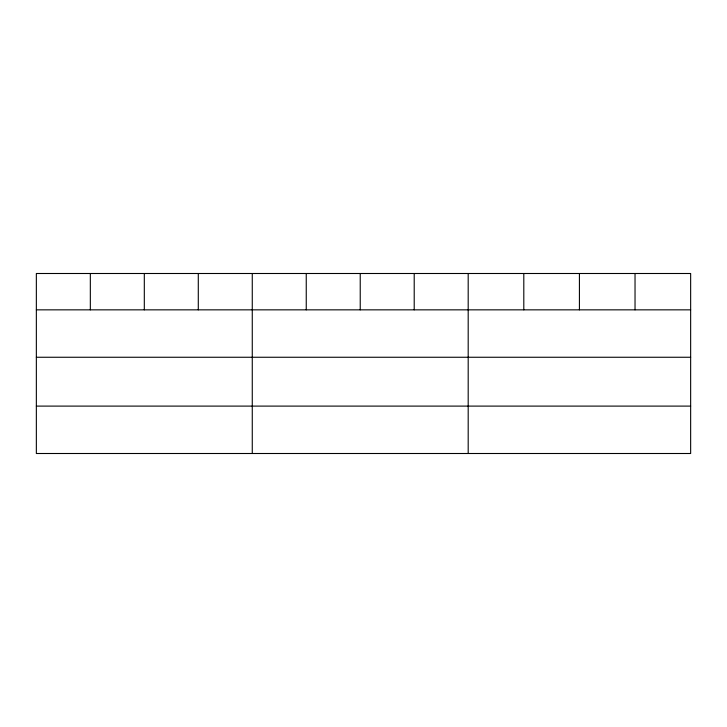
<?xml version="1.0" encoding="UTF-8"?>
<svg xmlns="http://www.w3.org/2000/svg" width="727" height="727" viewBox="0 0 727 727"><rect width="100%" height="100%" fill="white"/><g stroke="black" fill="none" stroke-linecap="round" stroke-linejoin="round"><path stroke-width="1.09" d="M690.65 357.257L690.65 273.497L36.35 273.497L36.35 453.503L690.65 453.503L690.65 357.257L36.35 357.257M36.35 309.847L690.65 309.847M36.35 406.102L690.65 406.102M635.034 273.497L635.034 309.847M579.419 273.497L579.419 309.847M523.803 273.497L523.803 309.847M468.188 273.497L468.188 453.503M414.208 273.497L414.208 309.847M360.228 273.497L360.228 309.847M306.249 273.497L306.249 309.847M252.269 273.497L252.269 453.503M198.289 273.497L198.289 309.847M144.31 273.497L144.31 309.847M90.33 273.497L90.33 309.847"/></g></svg>
